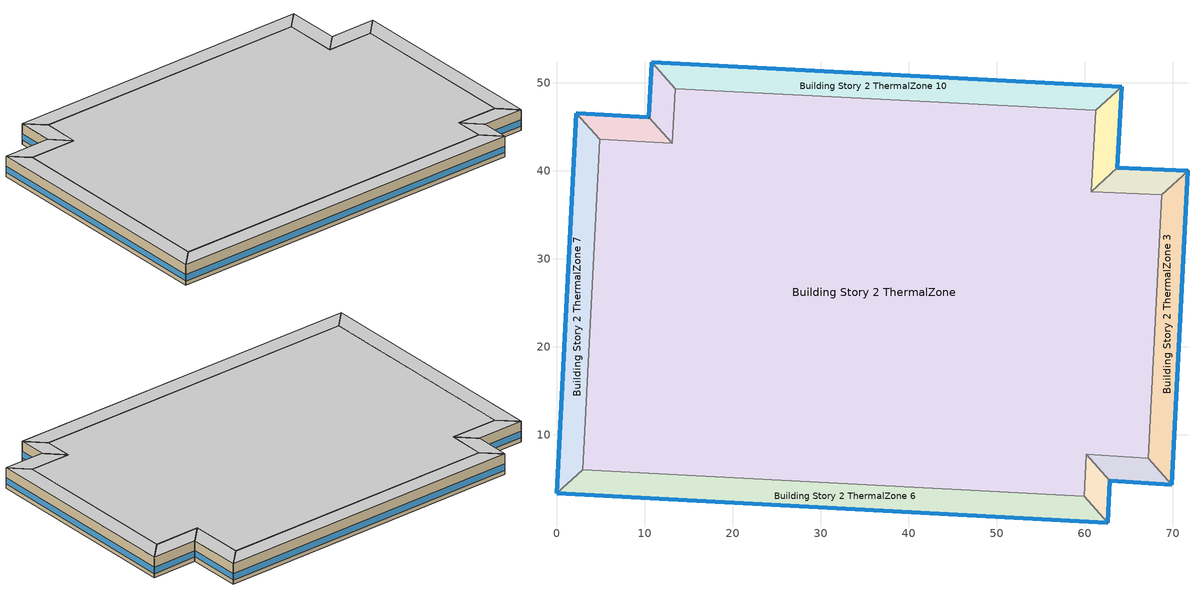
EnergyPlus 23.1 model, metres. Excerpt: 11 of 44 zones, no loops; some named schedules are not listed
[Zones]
Building Story 2 ThermalZone
 floor adiabatic (Typical Interior Ceiling): 61.25,46.86 60.76,37.63 68.8,37.29 67.26,7.32 60.22,7.76 59.96,2.97 2.97,6.01 4.93,43.56 13.14,43.11 13.48,49.34 z3.6
 wall adiabatic (Typical Interior Wall): 60.76,37.63 61.25,46.86 13.48,49.34 13.14,43.11 4.93,43.56 2.97,6.01 59.96,2.97 60.22,7.76 67.26,7.32 68.8,37.29 60.76,37.63 z3.6:7.2
 ceiling adiabatic (Typical Interior Floor): 13.48,49.34 13.14,43.11 4.93,43.56 2.97,6.01 59.96,2.97 60.22,7.76 67.26,7.32 68.8,37.29 60.76,37.63 61.25,46.86 z7.2
Building Story 2 ThermalZone 1
 floor adiabatic (Typical Interior Ceiling): 64.22,49.53 63.72,40.32 60.76,37.63 61.25,46.86 z3.6
 wall outside (Typical Insulated Steel Framed Exterior Wall R-12.99): 63.72,40.32 64.22,49.53 z3.6:7.2
 wall adiabatic (Typical Interior Wall): 64.22,49.53 61.25,46.86 60.76,37.63 63.72,40.32 z3.6:7.2
 window (U 0.55 SHGC 0.25): 63.72,40.34 64.22,49.51 z4.36:5.45
 ceiling adiabatic (Typical Interior Floor): 61.25,46.86 60.76,37.63 63.72,40.32 64.22,49.53 z7.2
Building Story 2 ThermalZone 10
 floor adiabatic (Typical Interior Floor): 10.8,52.31 64.22,49.53 61.25,46.86 13.48,49.34 z3.6
 wall outside (Typical Insulated Steel Framed Exterior Wall R-12.99): 64.22,49.53 10.8,52.31 z3.6:7.2
 wall adiabatic (Typical Interior Wall): 10.8,52.31 13.48,49.34 61.25,46.86 64.22,49.53 z3.6:7.2
 window (U 0.55 SHGC 0.25): 64.2,49.53 10.83,52.31 z4.36:5.44
 ceiling adiabatic (Typical Interior Ceiling): 13.48,49.34 61.25,46.86 64.22,49.53 10.8,52.31 z7.2
Building Story 2 ThermalZone 2
 floor adiabatic (Typical Interior Ceiling): 63.72,40.32 71.76,39.98 68.8,37.29 60.76,37.63 z3.6
 wall outside (Typical Insulated Steel Framed Exterior Wall R-12.99): 71.76,39.98 63.72,40.32 z3.6:7.2
 wall adiabatic (Typical Interior Wall): 63.72,40.32 60.76,37.63 68.8,37.29 71.76,39.98 z3.6:7.2
 window (U 0.55 SHGC 0.25): 71.74,39.98 63.75,40.31 z4.36:5.45
 ceiling adiabatic (Typical Interior Floor): 60.76,37.63 68.8,37.29 71.76,39.98 63.72,40.32 z7.2
Building Story 2 ThermalZone 3
 floor adiabatic (Typical Interior Ceiling): 71.76,39.98 69.92,4.33 67.26,7.32 68.8,37.29 z3.6
 wall outside (Typical Insulated Steel Framed Exterior Wall R-12.99): 69.92,4.33 71.76,39.98 z3.6:7.2
 wall adiabatic (Typical Interior Wall): 71.76,39.98 68.8,37.29 67.26,7.32 69.92,4.33 z3.6:7.2
 window (U 0.55 SHGC 0.25): 69.92,4.36 71.76,39.96 z4.36:5.44
 ceiling adiabatic (Typical Interior Ceiling): 68.8,37.29 67.26,7.32 69.92,4.33 71.76,39.98 z7.2
Building Story 2 ThermalZone 4
 floor adiabatic (Typical Interior Floor): 69.92,4.33 62.89,4.78 60.22,7.76 67.26,7.32 z3.6
 wall outside (Typical Insulated Steel Framed Exterior Wall R-12.99): 62.89,4.78 69.92,4.33 z3.6:7.2
 wall adiabatic (Typical Interior Wall): 69.92,4.33 67.26,7.32 60.22,7.76 62.89,4.78 z3.6:7.2
 window (U 0.55 SHGC 0.25): 62.91,4.77 69.89,4.33 z4.36:5.45
 ceiling adiabatic (Typical Interior Ceiling): 67.26,7.32 60.22,7.76 62.89,4.78 69.92,4.33 z7.2
Building Story 2 ThermalZone 5
 floor adiabatic (Typical Interior Floor): 62.89,4.78 62.63,0 59.96,2.97 60.22,7.76 z3.6
 wall outside (Typical Insulated Steel Framed Exterior Wall R-12.99): 62.63,0 62.89,4.78 z3.6:7.2
 wall adiabatic (Typical Interior Wall): 62.89,4.78 60.22,7.76 59.96,2.97 62.63,0 z3.6:7.2
 window (U 0.55 SHGC 0.25): 62.64,0.03 62.88,4.75 z4.36:5.45
 ceiling adiabatic (Typical Interior Ceiling): 60.22,7.76 59.96,2.97 62.63,0 62.89,4.78 z7.2
Building Story 2 ThermalZone 6
 floor adiabatic (Typical Interior Floor): 62.63,0 0,3.33 2.97,6.01 59.96,2.97 z3.6
 wall outside (Typical Insulated Steel Framed Exterior Wall R-12.99): 0,3.33 62.63,0 z3.6:7.2
 wall adiabatic (Typical Interior Wall): 62.63,0 59.96,2.97 2.97,6.01 0,3.33 z3.6:7.2
 window (U 0.55 SHGC 0.25): 0.03,3.33 62.61,0 z4.36:5.44
 ceiling adiabatic (Typical Interior Ceiling): 59.96,2.97 2.97,6.01 0,3.33 62.63,0 z7.2
Building Story 2 ThermalZone 7
 floor adiabatic (Typical Interior Floor): 0,3.33 2.26,46.53 4.93,43.56 2.97,6.01 z3.6
 wall outside (Typical Insulated Steel Framed Exterior Wall R-12.99): 2.26,46.53 0,3.33 z3.6:7.2
 wall adiabatic (Typical Interior Wall): 0,3.33 2.97,6.01 4.93,43.56 2.26,46.53 z3.6:7.2
 window (U 0.55 SHGC 0.25): 2.26,46.51 0,3.36 z4.36:5.44
 ceiling adiabatic (Typical Interior Ceiling): 2.97,6.01 4.93,43.56 2.26,46.53 0,3.33 z7.2
Building Story 2 ThermalZone 8
 floor adiabatic (Typical Interior Floor): 2.26,46.53 10.47,46.09 13.14,43.11 4.93,43.56 z3.6
 wall outside (Typical Insulated Steel Framed Exterior Wall R-12.99): 10.47,46.09 2.26,46.53 z3.6:7.2
 wall adiabatic (Typical Interior Wall): 2.26,46.53 4.93,43.56 13.14,43.11 10.47,46.09 z3.6:7.2
 window (U 0.55 SHGC 0.25): 10.44,46.09 2.29,46.53 z4.36:5.45
 ceiling adiabatic (Typical Interior Ceiling): 4.93,43.56 13.14,43.11 10.47,46.09 2.26,46.53 z7.2
Building Story 2 ThermalZone 9
 floor adiabatic (Typical Interior Floor): 10.47,46.09 10.8,52.31 13.48,49.34 13.14,43.11 z3.6
 wall outside (Typical Insulated Steel Framed Exterior Wall R-12.99): 10.8,52.31 10.47,46.09 z3.6:7.2
 wall adiabatic (Typical Interior Wall): 10.47,46.09 13.14,43.11 13.48,49.34 10.8,52.31 z3.6:7.2
 window (U 0.55 SHGC 0.25): 10.8,52.28 10.47,46.12 z4.36:5.45
 ceiling adiabatic (Typical Interior Ceiling): 13.14,43.11 13.48,49.34 10.8,52.31 10.47,46.09 z7.2
[Building]
bld_33: Terrain=City
[Site:Location]
Jack Northrop Fld H_CA_USA: Latitude {deg}=41.3134; Longitude {deg}=-105.584; Time Zone {hr}=-8; Elevation {m}=21
[Site:GroundTemperature:FCfactorMethod]
18.8, 14.3, 13.6, 13.2, 13.3, 12.6, 15.3, 15.6, 17.7, 19.4, 19.7, 18.5
[Site:WaterMainsTemperature]
Calculation Method=Correlation; Annual Average Outdoor Air Temperature {C}=8.96667; Maximum Difference In Monthly Average Outdoor Air Temperatures {deltaC}=26.2
[SizingPeriod:DesignDay] Day of Month=21; Dry-Bulb Temperature Range Modifier Type=DefaultMultipliers; Humidity Condition Type=Wetbulb; Barometric Pressure {Pa}=98769; Rain Indicator=No; Snow Indicator=No; Daylight Saving Time Indicator=No; Begin Environment Reset Mode=FullResetAtBeginEnvironment
Name | Month | Day Type | Maximum Dry-Bulb Temperature {C} | Daily Dry-Bulb Temperature Range {deltaC} | Wetbulb or DewPoint at Maximum Dry-Bulb {C} | Wind Speed {m/s} | Wind Direction {deg} | Solar Model Indicator | ASHRAE Clear Sky Optical Depth for Beam Irradiance (taub) | ASHRAE Clear Sky Optical Depth for Diffuse Irradiance (taud) | Sky Clearness
Buffalo Niagara Intl Ap Ann Clg .4% Condns DB=>MWB 1 | 7 | SummerDesignDay | 30.3 | 9.3 | 21.8 | 5.7 | 240 | ASHRAETau | 0.462 | 2.001
Buffalo Niagara Intl Ap Ann Clg .4% Condns WB=>MDB 1 | 7 | SummerDesignDay | 27.8 | 9.3 | 23.8 | 5.7 | 240 | ASHRAETau | 0.462 | 2.001
Buffalo Niagara Intl Ap Ann Htg 99.6% Condns DB 1 | 1 | WinterDesignDay | -16.3 | 0 | -16.3 | 5.1 | 270 | ASHRAEClearSky |  |  | 0
[Material] Thermal Absorptance=0.9; Solar Absorptance=0.7
Name | Roughness | Thickness {m} | Conductivity {W/m-K} | Density {kg/m3} | Specific Heat {J/kg-K} | Visible Absorptance
100mm Normalweight concrete floor | MediumRough | 0.1016 | 2.31045 | 2322 | 832.557 | 0.7
25mm Stucco | Smooth | 0.0254 | 0.72 | 1856 | 840 | 0.7
5/8 in. Gypsum Board | MediumSmooth | 0.0159 | 0.16 | 800 | 1090 | 0.7
G01 13mm gypsum board | Smooth | 0.0127 | 0.160031 | 800.001 | 1090.73 | 0.5
Std Wood 6inch 1; Std Wood 6inch 2 | MediumSmooth | 0.15 | 0.12 | 540 | 1210 | 0.7
[Material:NoMass] Roughness=Smooth; Thermal Absorptance=0.9; Solar Absorptance=0.7
Name | Thermal Resistance {m2-K/W} | Visible Absorptance
CP02 CARPET PAD | 0.21648 | 0.8
Typical Insulation R-10.81 | 1.90342 | 0.7
[WindowMaterial:Gas]
Gap_1_W_0_0032: Gas Type=Air; Thickness {m}=0.0032
[WindowMaterial:Glazing] Optical Data Type=SpectralAverage; Infrared Transmittance at Normal Incidence=0; Back Side Infrared Hemispherical Emissivity=0.84; Conductivity {W/m-K}=1; Dirt Correction Factor for Solar and Visible Transmittance=1; Solar Diffusing=No
Name | Thickness {m} | Solar Transmittance at Normal Incidence | Front Side Solar Reflectance at Normal Incidence | Back Side Solar Reflectance at Normal Incidence | Visible Transmittance at Normal Incidence | Front Side Visible Reflectance at Normal Incidence | Back Side Visible Reflectance at Normal Incidence | Front Side Infrared Hemispherical Emissivity
Glass_2022F_LayerAvg | 0.0039 | 0.355897 | 0.394095 | 0.265645 | 0.677694 | 0.042734 | 0.05547 | 0.046
Glass_2175_LayerAvg | 0.0086 | 0.167758 | 0.217606 | 0.437978 | 0.416044 | 0.078729 | 0.10654 | 0.84
[Construction]
InteriorFurnishings 1: Std Wood 6inch 1
InteriorFurnishings 2: Std Wood 6inch 2
Typical Insulated Steel Framed Exterior Wall R-12.99: 25mm Stucco, 5/8 in. Gypsum Board, Typical Insulation R-10.81, 5/8 in. Gypsum Board
Typical Interior Ceiling: CP02 CARPET PAD, 100mm Normalweight concrete floor
Typical Interior Floor: 100mm Normalweight concrete floor, CP02 CARPET PAD
Typical Interior Wall: G01 13mm gypsum board, G01 13mm gypsum board
U 0.55 SHGC 0.25: Glass_2175_LayerAvg, Gap_1_W_0_0032, Glass_2022F_LayerAvg
[Zone] Multiplier=1; Part of Total Floor Area=Yes
Building Story 2 ThermalZone; Building Story 2 ThermalZone 1; Building Story 2 ThermalZone 10; Building Story 2 ThermalZone 2; Building Story 2 ThermalZone 3; Building Story 2 ThermalZone 4; Building Story 2 ThermalZone 5; Building Story 2 ThermalZone 6; Building Story 2 ThermalZone 7; Building Story 2 ThermalZone 8; Building Story 2 ThermalZone 9
[Space] Space Type=Story Mid Blended Space Type
Name | Zone
Building Story 2 Space | Building Story 2 ThermalZone
Building Story 2 Space 1 | Building Story 2 ThermalZone 1
Building Story 2 Space 10 | Building Story 2 ThermalZone 10
Building Story 2 Space 2 | Building Story 2 ThermalZone 2
Building Story 2 Space 3 | Building Story 2 ThermalZone 3
Building Story 2 Space 4 | Building Story 2 ThermalZone 4
Building Story 2 Space 5 | Building Story 2 ThermalZone 5
Building Story 2 Space 6 | Building Story 2 ThermalZone 6
Building Story 2 Space 7 | Building Story 2 ThermalZone 7
Building Story 2 Space 8 | Building Story 2 ThermalZone 8
Building Story 2 Space 9 | Building Story 2 ThermalZone 9
[SpaceList]
Story Mid Blended Space Type: Building Story 2 Space 9, Building Story 2 Space, Building Story 2 Space 5, Building Story 2 Space 4, Building Story 2 Space 7, Building Story 2 Space 2, Building Story 2 Space 10, Building Story 2 Space 8, Building Story 2 Space 6, Building Story 2 Space 3, Building Story 2 Space 1
[InternalMass]
Name | Construction | Zone or ZoneList | Space or SpaceList | Surface Area {m2}
Building Story 2 Space 9 SecondarySchool Classroom A  - Story Mid Mass; Building Story 2 Space 9 SecondarySchool Classroom C  - Story Mid Mass | InteriorFurnishings 1 | Building Story 2 ThermalZone 9 | Building Story 2 Space 9 | 7.62455
Building Story 2 Space SecondarySchool Classroom A  - Story Mid Mass; Building Story 2 Space SecondarySchool Classroom C  - Story Mid Mass | InteriorFurnishings 1 | Building Story 2 ThermalZone | Building Story 2 Space | 1147.33
Building Story 2 Space 5 SecondarySchool Classroom A  - Story Mid Mass; Building Story 2 Space 5 SecondarySchool Classroom C  - Story Mid Mass | InteriorFurnishings 1 | Building Story 2 ThermalZone 5 | Building Story 2 Space 5 | 5.84984
Building Story 2 Space 4 SecondarySchool Classroom A  - Story Mid Mass; Building Story 2 Space 4 SecondarySchool Classroom C  - Story Mid Mass | InteriorFurnishings 1 | Building Story 2 ThermalZone 4 | Building Story 2 Space 4 | 8.57089
Building Story 2 Space 7 SecondarySchool Classroom A  - Story Mid Mass; Building Story 2 Space 7 SecondarySchool Classroom C  - Story Mid Mass | InteriorFurnishings 1 | Building Story 2 ThermalZone 7 | Building Story 2 Space 7 | 49.4401
Building Story 2 Space 2 SecondarySchool Classroom A  - Story Mid Mass; Building Story 2 Space 2 SecondarySchool Classroom C  - Story Mid Mass | InteriorFurnishings 1 | Building Story 2 ThermalZone 2 | Building Story 2 Space 2 | 9.78777
Building Story 2 Space 10 SecondarySchool Classroom A  - Story Mid Mass; Building Story 2 Space 10 SecondarySchool Classroom C  - Story Mid Mass | InteriorFurnishings 1 | Building Story 2 ThermalZone 10 | Building Story 2 Space 10 | 61.9584
Building Story 2 Space 8 SecondarySchool Classroom A  - Story Mid Mass; Building Story 2 Space 8 SecondarySchool Classroom C  - Story Mid Mass | InteriorFurnishings 1 | Building Story 2 ThermalZone 8 | Building Story 2 Space 8 | 10.0434
Building Story 2 Space 6 SecondarySchool Classroom A  - Story Mid Mass; Building Story 2 Space 6 SecondarySchool Classroom C  - Story Mid Mass | InteriorFurnishings 1 | Building Story 2 ThermalZone 6 | Building Story 2 Space 6 | 73.2601
Building Story 2 Space 3 SecondarySchool Classroom A  - Story Mid Mass; Building Story 2 Space 3 SecondarySchool Classroom C  - Story Mid Mass | InteriorFurnishings 1 | Building Story 2 ThermalZone 3 | Building Story 2 Space 3 | 39.9649
Building Story 2 Space 1 SecondarySchool Classroom A  - Story Mid Mass; Building Story 2 Space 1 SecondarySchool Classroom C  - Story Mid Mass | InteriorFurnishings 1 | Building Story 2 ThermalZone 1 | Building Story 2 Space 1 | 11.2652
Building Story 2 Space 9 SecondarySchool Classroom A end_a - Story Mid Mass; Building Story 2 Space 9 SecondarySchool Classroom C end_a - Story Mid Mass | InteriorFurnishings 1 | Building Story 2 ThermalZone 9 | Building Story 2 Space 9 | 0.672459
Building Story 2 Space SecondarySchool Classroom A end_a - Story Mid Mass; Building Story 2 Space SecondarySchool Classroom C end_a - Story Mid Mass | InteriorFurnishings 1 | Building Story 2 ThermalZone | Building Story 2 Space | 101.191
Building Story 2 Space 5 SecondarySchool Classroom A end_a - Story Mid Mass; Building Story 2 Space 5 SecondarySchool Classroom C end_a - Story Mid Mass | InteriorFurnishings 1 | Building Story 2 ThermalZone 5 | Building Story 2 Space 5 | 0.515936
Building Story 2 Space 4 SecondarySchool Classroom A end_a - Story Mid Mass; Building Story 2 Space 4 SecondarySchool Classroom C end_a - Story Mid Mass | InteriorFurnishings 1 | Building Story 2 ThermalZone 4 | Building Story 2 Space 4 | 0.755924
Building Story 2 Space 7 SecondarySchool Classroom A end_a - Story Mid Mass; Building Story 2 Space 7 SecondarySchool Classroom C end_a - Story Mid Mass | InteriorFurnishings 1 | Building Story 2 ThermalZone 7 | Building Story 2 Space 7 | 4.36045
Building Story 2 Space 2 SecondarySchool Classroom A end_a - Story Mid Mass; Building Story 2 Space 2 SecondarySchool Classroom C end_a - Story Mid Mass | InteriorFurnishings 1 | Building Story 2 ThermalZone 2 | Building Story 2 Space 2 | 0.863248
Building Story 2 Space 10 SecondarySchool Classroom A end_a - Story Mid Mass; Building Story 2 Space 10 SecondarySchool Classroom C end_a - Story Mid Mass | InteriorFurnishings 1 | Building Story 2 ThermalZone 10 | Building Story 2 Space 10 | 5.46452
Building Story 2 Space 8 SecondarySchool Classroom A end_a - Story Mid Mass; Building Story 2 Space 8 SecondarySchool Classroom C end_a - Story Mid Mass | InteriorFurnishings 1 | Building Story 2 ThermalZone 8 | Building Story 2 Space 8 | 0.885796
Building Story 2 Space 6 SecondarySchool Classroom A end_a - Story Mid Mass; Building Story 2 Space 6 SecondarySchool Classroom C end_a - Story Mid Mass | InteriorFurnishings 1 | Building Story 2 ThermalZone 6 | Building Story 2 Space 6 | 6.4613
Building Story 2 Space 3 SecondarySchool Classroom A end_a - Story Mid Mass; Building Story 2 Space 3 SecondarySchool Classroom C end_a - Story Mid Mass | InteriorFurnishings 1 | Building Story 2 ThermalZone 3 | Building Story 2 Space 3 | 3.52478
Building Story 2 Space 1 SecondarySchool Classroom A end_a - Story Mid Mass; Building Story 2 Space 1 SecondarySchool Classroom C end_a - Story Mid Mass | InteriorFurnishings 1 | Building Story 2 ThermalZone 1 | Building Story 2 Space 1 | 0.993551
Building Story 2 Space 9 SecondarySchool Corridor B  - Story Mid Mass | InteriorFurnishings 1 | Building Story 2 ThermalZone 9 | Building Story 2 Space 9 | 10.7511
Building Story 2 Space SecondarySchool Corridor B  - Story Mid Mass | InteriorFurnishings 1 | Building Story 2 ThermalZone | Building Story 2 Space | 1617.81
Building Story 2 Space 5 SecondarySchool Corridor B  - Story Mid Mass | InteriorFurnishings 1 | Building Story 2 ThermalZone 5 | Building Story 2 Space 5 | 8.24864
Building Story 2 Space 4 SecondarySchool Corridor B  - Story Mid Mass | InteriorFurnishings 1 | Building Story 2 ThermalZone 4 | Building Story 2 Space 4 | 12.0855
Building Story 2 Space 7 SecondarySchool Corridor B  - Story Mid Mass | InteriorFurnishings 1 | Building Story 2 ThermalZone 7 | Building Story 2 Space 7 | 69.7137
Building Story 2 Space 2 SecondarySchool Corridor B  - Story Mid Mass | InteriorFurnishings 1 | Building Story 2 ThermalZone 2 | Building Story 2 Space 2 | 13.8014
Building Story 2 Space 10 SecondarySchool Corridor B  - Story Mid Mass | InteriorFurnishings 1 | Building Story 2 ThermalZone 10 | Building Story 2 Space 10 | 87.3652
Building Story 2 Space 8 SecondarySchool Corridor B  - Story Mid Mass | InteriorFurnishings 1 | Building Story 2 ThermalZone 8 | Building Story 2 Space 8 | 14.1618
Building Story 2 Space 6 SecondarySchool Corridor B  - Story Mid Mass | InteriorFurnishings 1 | Building Story 2 ThermalZone 6 | Building Story 2 Space 6 | 103.301
Building Story 2 Space 3 SecondarySchool Corridor B  - Story Mid Mass | InteriorFurnishings 1 | Building Story 2 ThermalZone 3 | Building Story 2 Space 3 | 56.3531
Building Story 2 Space 1 SecondarySchool Corridor B  - Story Mid Mass | InteriorFurnishings 1 | Building Story 2 ThermalZone 1 | Building Story 2 Space 1 | 15.8846
Building Story 2 Space 9 SecondarySchool Corridor B end_a - Story Mid Mass | InteriorFurnishings 1 | Building Story 2 ThermalZone 9 | Building Story 2 Space 9 | 0.94821
Building Story 2 Space SecondarySchool Corridor B end_a - Story Mid Mass | InteriorFurnishings 1 | Building Story 2 ThermalZone | Building Story 2 Space | 142.686
Building Story 2 Space 5 SecondarySchool Corridor B end_a - Story Mid Mass | InteriorFurnishings 1 | Building Story 2 ThermalZone 5 | Building Story 2 Space 5 | 0.727502
Building Story 2 Space 4 SecondarySchool Corridor B end_a - Story Mid Mass | InteriorFurnishings 1 | Building Story 2 ThermalZone 4 | Building Story 2 Space 4 | 1.0659
Building Story 2 Space 7 SecondarySchool Corridor B end_a - Story Mid Mass | InteriorFurnishings 1 | Building Story 2 ThermalZone 7 | Building Story 2 Space 7 | 6.14851
Building Story 2 Space 2 SecondarySchool Corridor B end_a - Story Mid Mass | InteriorFurnishings 1 | Building Story 2 ThermalZone 2 | Building Story 2 Space 2 | 1.21723
Building Story 2 Space 10 SecondarySchool Corridor B end_a - Story Mid Mass | InteriorFurnishings 1 | Building Story 2 ThermalZone 10 | Building Story 2 Space 10 | 7.70532
Building Story 2 Space 8 SecondarySchool Corridor B end_a - Story Mid Mass | InteriorFurnishings 1 | Building Story 2 ThermalZone 8 | Building Story 2 Space 8 | 1.24903
Building Story 2 Space 6 SecondarySchool Corridor B end_a - Story Mid Mass | InteriorFurnishings 1 | Building Story 2 ThermalZone 6 | Building Story 2 Space 6 | 9.11083
Building Story 2 Space 3 SecondarySchool Corridor B end_a - Story Mid Mass | InteriorFurnishings 1 | Building Story 2 ThermalZone 3 | Building Story 2 Space 3 | 4.97015
Building Story 2 Space 1 SecondarySchool Corridor B end_a - Story Mid Mass | InteriorFurnishings 1 | Building Story 2 ThermalZone 1 | Building Story 2 Space 1 | 1.40097
Building Story 2 Space 9 SecondarySchool Gym A  - Story Mid Mass; Building Story 2 Space 9 SecondarySchool Gym C  - Story Mid Mass | InteriorFurnishings 1 | Building Story 2 ThermalZone 9 | Building Story 2 Space 9 | 0.456286
Building Story 2 Space SecondarySchool Gym A  - Story Mid Mass; Building Story 2 Space SecondarySchool Gym C  - Story Mid Mass | InteriorFurnishings 1 | Building Story 2 ThermalZone | Building Story 2 Space | 68.6614
Building Story 2 Space 5 SecondarySchool Gym A  - Story Mid Mass; Building Story 2 Space 5 SecondarySchool Gym C  - Story Mid Mass | InteriorFurnishings 1 | Building Story 2 ThermalZone 5 | Building Story 2 Space 5 | 0.35008
Building Story 2 Space 4 SecondarySchool Gym A  - Story Mid Mass; Building Story 2 Space 4 SecondarySchool Gym C  - Story Mid Mass | InteriorFurnishings 1 | Building Story 2 ThermalZone 4 | Building Story 2 Space 4 | 0.51292
Building Story 2 Space 7 SecondarySchool Gym A  - Story Mid Mass; Building Story 2 Space 7 SecondarySchool Gym C  - Story Mid Mass | InteriorFurnishings 1 | Building Story 2 ThermalZone 7 | Building Story 2 Space 7 | 2.95871
Building Story 2 Space 2 SecondarySchool Gym A  - Story Mid Mass; Building Story 2 Space 2 SecondarySchool Gym C  - Story Mid Mass | InteriorFurnishings 1 | Building Story 2 ThermalZone 2 | Building Story 2 Space 2 | 0.585743
Building Story 2 Space 10 SecondarySchool Gym A  - Story Mid Mass; Building Story 2 Space 10 SecondarySchool Gym C  - Story Mid Mass | InteriorFurnishings 1 | Building Story 2 ThermalZone 10 | Building Story 2 Space 10 | 3.70786
Building Story 2 Space 8 SecondarySchool Gym A  - Story Mid Mass; Building Story 2 Space 8 SecondarySchool Gym C  - Story Mid Mass | InteriorFurnishings 1 | Building Story 2 ThermalZone 8 | Building Story 2 Space 8 | 0.601042
Building Story 2 Space 6 SecondarySchool Gym A  - Story Mid Mass; Building Story 2 Space 6 SecondarySchool Gym C  - Story Mid Mass | InteriorFurnishings 1 | Building Story 2 ThermalZone 6 | Building Story 2 Space 6 | 4.38421
Building Story 2 Space 3 SecondarySchool Gym A  - Story Mid Mass; Building Story 2 Space 3 SecondarySchool Gym C  - Story Mid Mass | InteriorFurnishings 1 | Building Story 2 ThermalZone 3 | Building Story 2 Space 3 | 2.39168
Building Story 2 Space 1 SecondarySchool Gym A  - Story Mid Mass; Building Story 2 Space 1 SecondarySchool Gym C  - Story Mid Mass | InteriorFurnishings 1 | Building Story 2 ThermalZone 1 | Building Story 2 Space 1 | 0.674157
Building Story 2 Space 9 SecondarySchool Gym A end_b - Story Mid Mass; Building Story 2 Space 9 SecondarySchool Gym C end_b - Story Mid Mass | InteriorFurnishings 1 | Building Story 2 ThermalZone 9 | Building Story 2 Space 9 | 0.223672
Building Story 2 Space SecondarySchool Gym A end_b - Story Mid Mass; Building Story 2 Space SecondarySchool Gym C end_b - Story Mid Mass | InteriorFurnishings 1 | Building Story 2 ThermalZone | Building Story 2 Space | 33.6579
Building Story 2 Space 5 SecondarySchool Gym A end_b - Story Mid Mass; Building Story 2 Space 5 SecondarySchool Gym C end_b - Story Mid Mass | InteriorFurnishings 1 | Building Story 2 ThermalZone 5 | Building Story 2 Space 5 | 0.17161
Building Story 2 Space 4 SecondarySchool Gym A end_b - Story Mid Mass; Building Story 2 Space 4 SecondarySchool Gym C end_b - Story Mid Mass | InteriorFurnishings 1 | Building Story 2 ThermalZone 4 | Building Story 2 Space 4 | 0.251434
Building Story 2 Space 7 SecondarySchool Gym A end_b - Story Mid Mass; Building Story 2 Space 7 SecondarySchool Gym C end_b - Story Mid Mass | InteriorFurnishings 1 | Building Story 2 ThermalZone 7 | Building Story 2 Space 7 | 1.45037
Building Story 2 Space 2 SecondarySchool Gym A end_b - Story Mid Mass; Building Story 2 Space 2 SecondarySchool Gym C end_b - Story Mid Mass | InteriorFurnishings 1 | Building Story 2 ThermalZone 2 | Building Story 2 Space 2 | 0.287132
Building Story 2 Space 10 SecondarySchool Gym A end_b - Story Mid Mass; Building Story 2 Space 10 SecondarySchool Gym C end_b - Story Mid Mass | InteriorFurnishings 1 | Building Story 2 ThermalZone 10 | Building Story 2 Space 10 | 1.8176
Building Story 2 Space 8 SecondarySchool Gym A end_b - Story Mid Mass; Building Story 2 Space 8 SecondarySchool Gym C end_b - Story Mid Mass | InteriorFurnishings 1 | Building Story 2 ThermalZone 8 | Building Story 2 Space 8 | 0.294632
Building Story 2 Space 6 SecondarySchool Gym A end_b - Story Mid Mass; Building Story 2 Space 6 SecondarySchool Gym C end_b - Story Mid Mass | InteriorFurnishings 1 | Building Story 2 ThermalZone 6 | Building Story 2 Space 6 | 2.14914
Building Story 2 Space 3 SecondarySchool Gym A end_b - Story Mid Mass; Building Story 2 Space 3 SecondarySchool Gym C end_b - Story Mid Mass | InteriorFurnishings 1 | Building Story 2 ThermalZone 3 | Building Story 2 Space 3 | 1.1724
Building Story 2 Space 1 SecondarySchool Gym A end_b - Story Mid Mass; Building Story 2 Space 1 SecondarySchool Gym C end_b - Story Mid Mass | InteriorFurnishings 1 | Building Story 2 ThermalZone 1 | Building Story 2 Space 1 | 0.330473
Building Story 2 Space 9 SecondarySchool Gym B  - Story Mid Mass | InteriorFurnishings 1 | Building Story 2 ThermalZone 9 | Building Story 2 Space 9 | 3.76536
Building Story 2 Space SecondarySchool Gym B  - Story Mid Mass | InteriorFurnishings 1 | Building Story 2 ThermalZone | Building Story 2 Space | 566.607
Building Story 2 Space 5 SecondarySchool Gym B  - Story Mid Mass | InteriorFurnishings 1 | Building Story 2 ThermalZone 5 | Building Story 2 Space 5 | 2.88892
Building Story 2 Space 4 SecondarySchool Gym B  - Story Mid Mass | InteriorFurnishings 1 | Building Story 2 ThermalZone 4 | Building Story 2 Space 4 | 4.23271
Building Story 2 Space 7 SecondarySchool Gym B  - Story Mid Mass | InteriorFurnishings 1 | Building Story 2 ThermalZone 7 | Building Story 2 Space 7 | 24.4158
Building Story 2 Space 2 SecondarySchool Gym B  - Story Mid Mass | InteriorFurnishings 1 | Building Story 2 ThermalZone 2 | Building Story 2 Space 2 | 4.83366
Building Story 2 Space 10 SecondarySchool Gym B  - Story Mid Mass | InteriorFurnishings 1 | Building Story 2 ThermalZone 10 | Building Story 2 Space 10 | 30.598
Building Story 2 Space 8 SecondarySchool Gym B  - Story Mid Mass | InteriorFurnishings 1 | Building Story 2 ThermalZone 8 | Building Story 2 Space 8 | 4.95991
Building Story 2 Space 6 SecondarySchool Gym B  - Story Mid Mass | InteriorFurnishings 1 | Building Story 2 ThermalZone 6 | Building Story 2 Space 6 | 36.1793
Building Story 2 Space 3 SecondarySchool Gym B  - Story Mid Mass | InteriorFurnishings 1 | Building Story 2 ThermalZone 3 | Building Story 2 Space 3 | 19.7366
Building Story 2 Space 1 SecondarySchool Gym B  - Story Mid Mass | InteriorFurnishings 1 | Building Story 2 ThermalZone 1 | Building Story 2 Space 1 | 5.56327
Building Story 2 Space 9 SecondarySchool Gym B end_b - Story Mid Mass | InteriorFurnishings 1 | Building Story 2 ThermalZone 9 | Building Story 2 Space 9 | 1.84578
Building Story 2 Space SecondarySchool Gym B end_b - Story Mid Mass | InteriorFurnishings 1 | Building Story 2 ThermalZone | Building Story 2 Space | 277.751
Building Story 2 Space 5 SecondarySchool Gym B end_b - Story Mid Mass | InteriorFurnishings 1 | Building Story 2 ThermalZone 5 | Building Story 2 Space 5 | 1.41615
Building Story 2 Space 4 SecondarySchool Gym B end_b - Story Mid Mass | InteriorFurnishings 1 | Building Story 2 ThermalZone 4 | Building Story 2 Space 4 | 2.07488
Building Story 2 Space 7 SecondarySchool Gym B end_b - Story Mid Mass | InteriorFurnishings 1 | Building Story 2 ThermalZone 7 | Building Story 2 Space 7 | 11.9687
Building Story 2 Space 2 SecondarySchool Gym B end_b - Story Mid Mass | InteriorFurnishings 1 | Building Story 2 ThermalZone 2 | Building Story 2 Space 2 | 2.36947
Building Story 2 Space 10 SecondarySchool Gym B end_b - Story Mid Mass | InteriorFurnishings 1 | Building Story 2 ThermalZone 10 | Building Story 2 Space 10 | 14.9992
Building Story 2 Space 8 SecondarySchool Gym B end_b - Story Mid Mass | InteriorFurnishings 1 | Building Story 2 ThermalZone 8 | Building Story 2 Space 8 | 2.43136
Building Story 2 Space 6 SecondarySchool Gym B end_b - Story Mid Mass | InteriorFurnishings 1 | Building Story 2 ThermalZone 6 | Building Story 2 Space 6 | 17.7351
Building Story 2 Space 3 SecondarySchool Gym B end_b - Story Mid Mass | InteriorFurnishings 1 | Building Story 2 ThermalZone 3 | Building Story 2 Space 3 | 9.67489
Building Story 2 Space 1 SecondarySchool Gym B end_b - Story Mid Mass | InteriorFurnishings 1 | Building Story 2 ThermalZone 1 | Building Story 2 Space 1 | 2.72712
Building Story 2 Space Mass | InteriorFurnishings 2 | Building Story 2 ThermalZone | Building Story 2 Space | 5306.54
Building Story 2 Space 1 Mass | InteriorFurnishings 2 | Building Story 2 ThermalZone 1 | Building Story 2 Space 1 | 52.1027
Building Story 2 Space 10 Mass | InteriorFurnishings 2 | Building Story 2 ThermalZone 10 | Building Story 2 Space 10 | 286.564
Building Story 2 Space 2 Mass | InteriorFurnishings 2 | Building Story 2 ThermalZone 2 | Building Story 2 Space 2 | 45.2695
Building Story 2 Space 3 Mass | InteriorFurnishings 2 | Building Story 2 ThermalZone 3 | Building Story 2 Space 3 | 184.842
Building Story 2 Space 4 Mass | InteriorFurnishings 2 | Building Story 2 ThermalZone 4 | Building Story 2 Space 4 | 39.6413
Building Story 2 Space 5 Mass | InteriorFurnishings 2 | Building Story 2 ThermalZone 5 | Building Story 2 Space 5 | 27.0561
Building Story 2 Space 6 Mass | InteriorFurnishings 2 | Building Story 2 ThermalZone 6 | Building Story 2 Space 6 | 338.836
Building Story 2 Space 7 Mass | InteriorFurnishings 2 | Building Story 2 ThermalZone 7 | Building Story 2 Space 7 | 228.666
Building Story 2 Space 8 Mass | InteriorFurnishings 2 | Building Story 2 ThermalZone 8 | Building Story 2 Space 8 | 46.4519
Building Story 2 Space 9 Mass | InteriorFurnishings 2 | Building Story 2 ThermalZone 9 | Building Story 2 Space 9 | 35.2644
[Lights] Zone or ZoneList or Space or SpaceList=Story Mid Blended Space Type; Design Level Calculation Method=Watts/Area; Return Air Fraction=0; Fraction Radiant=0.37; Fraction Visible=0.2; Fraction Replaceable=1
Name | Schedule | Watts per Zone Floor Area {W/m2}
SecondarySchool Classroom Lights 1 | SchoolSecondary BLDG_LIGHT_CLASSROOM_SCH_2013 | 6.28069
SecondarySchool Corridor Lights 1 | SchoolSecondary BLDG_LIGHT_CORRIDOR_SCH_2013 | 2.35688
SecondarySchool Gym Lights 2 | SchoolSecondary BLDG_LIGHT_GYM_SCH_2013 | 1.53202
[People] Zone or ZoneList or Space or SpaceList=Story Mid Blended Space Type; Number of People Calculation Method=People/Area; Fraction Radiant=0.3; Activity Level Schedule=SchoolSecondary ACTIVITY_SCH; Enable ASHRAE 55 Comfort Warnings=Yes; Mean Radiant Temperature Calculation Type=ZoneAveraged; Work Efficiency Schedule=Work Efficiency Schedule; Clothing Insulation Schedule=Clothing Schedule; Air Velocity Schedule=Air Velocity Schedule; Thermal Comfort Model 1 Type=Fanger
Name | Number of People Schedule | People per Floor Area {person/m2}
SecondarySchool Classroom People 1 | SchoolSecondary BLDG_OCC_SCH | 0.177277
SecondarySchool Gym People 2 | SchoolSecondary BLDG_OCC_SCH_Gym | 0.0638343
[ElectricEquipment] Zone or ZoneList or Space or SpaceList=Story Mid Blended Space Type; Schedule=SchoolSecondary BLDG_EQUIP_SCH_2013; Design Level Calculation Method=Watts/Area; Fraction Latent=0; Fraction Radiant=0.5; Fraction Lost=0
Name | Watts per Zone Floor Area {W/m2}
SecondarySchool Classroom Elec Equip 1 | 4.70545
SecondarySchool Corridor Elec Equip 1 | 1.32128
SecondarySchool Gym Elec Equip 2 | 0.978793
[ZoneInfiltration:DesignFlowRate] Zone or ZoneList or Space or SpaceList=Story Mid Blended Space Type; Schedule=Always On Discrete; Design Flow Rate Calculation Method=Flow/ExteriorArea; Constant Term Coefficient=0; Temperature Term Coefficient=0; Velocity Term Coefficient=0.224; Velocity Squared Term Coefficient=0
Name | Flow Rate per Exterior Surface Area {m3/s-m2}
SecondarySchool Classroom A  - Story Mid Infiltration; SecondarySchool Classroom C  - Story Mid Infiltration | 0.000125983
SecondarySchool Classroom A end_a - Story Mid Infiltration; SecondarySchool Classroom C end_a - Story Mid Infiltration | 4.45167e-05
SecondarySchool Corridor B end_a - Story Mid Infiltration | 4.71038e-05
SecondarySchool Gym A  - Story Mid Infiltration; SecondarySchool Gym C  - Story Mid Infiltration | 2.26667e-05
SecondarySchool Gym A end_b - Story Mid Infiltration; SecondarySchool Gym C end_b - Story Mid Infiltration | 2.22225e-05
SecondarySchool Gym B end_b - Story Mid Infiltration | 9.16922e-05
[Daylighting:Controls] Lighting Control Type=Stepped; Minimum Input Power Fraction for Continuous or ContinuousOff Dimming Control=0.3; Minimum Light Output Fraction for Continuous or ContinuousOff Dimming Control=0.2; Number of Stepped Control Steps=3; Probability Lighting will be Reset When Needed in Manual Stepped Control=1; Glare Calculation Azimuth Angle of View Direction Clockwise from Zone y-Axis {deg}=-0; Maximum Allowable Discomfort Glare Index=22; Illuminance Setpoint at Reference Point 1 {lux}=215
Name | Zone or Space | Glare Calculation Daylighting Reference Point | Daylighting Reference Point 1 | Fraction of Lights Controlled by Reference Point 1 | Daylighting Reference Point 2 | Fraction of Lights Controlled by Reference Point 2 | Illuminance Setpoint at Reference Point 2 {lux}
Building Story 2 ThermalZone 1 DaylightingControls | Building Story 2 ThermalZone 1 | Building Story 2 Space 1 Daylt Sensor 1 | Building Story 2 Space 1 Daylt Sensor 1 | 0.638
Building Story 2 ThermalZone 10 DaylightingControls | Building Story 2 ThermalZone 10 | Building Story 2 Space 10 Daylt Sensor 1 | Building Story 2 Space 10 Daylt Sensor 1 | 0.664 | Building Story 2 Space 10 Daylt Sensor 2 | 0.335 | 215
Building Story 2 ThermalZone 3 DaylightingControls | Building Story 2 ThermalZone 3 | Building Story 2 Space 3 Daylt Sensor 1 | Building Story 2 Space 3 Daylt Sensor 1 | 0.675 | Building Story 2 Space 3 Daylt Sensor 2 | 0.324 | 215
Building Story 2 ThermalZone 6 DaylightingControls | Building Story 2 ThermalZone 6 | Building Story 2 Space 6 Daylt Sensor 1 | Building Story 2 Space 6 Daylt Sensor 1 | 0.662 | Building Story 2 Space 6 Daylt Sensor 2 | 0.337 | 215
Building Story 2 ThermalZone 7 DaylightingControls | Building Story 2 ThermalZone 7 | Building Story 2 Space 7 Daylt Sensor 1 | Building Story 2 Space 7 Daylt Sensor 1 | 0.668 | Building Story 2 Space 7 Daylt Sensor 2 | 0.331 | 215
[Exterior:Lights] Control Option=AstronomicalClock
Name | Schedule | Design Level {W}
Building Facades | Schedule Ruleset 1 | 1153.37
Main Entries | Schedule Ruleset 2 | 340.548
Other Doors | Schedule Ruleset 2 | 757.718
Parking Areas and Drives | Schedule Ruleset 2 | 13552.8
[Schedule:Week:Daily]
SchoolSecondary BLDG_LIGHT_CLASSROOM_SCH_2013 Week Rule - Jan1-Jan3: SchoolSecondary BLDG_LIGHT_CLASSROOM_SCH_2013 Wkdy Day, SchoolSecondary BLDG_LIGHT_CLASSROOM_SCH_2013 Wkdy Day, SchoolSecondary BLDG_LIGHT_CLASSROOM_SCH_2013 Wkdy Day, SchoolSecondary BLDG_LIGHT_CLASSROOM_SCH_2013 Wkdy Day, SchoolSecondary BLDG_LIGHT_CLASSROOM_SCH_2013 Wkdy Day, SchoolSecondary BLDG_LIGHT_CLASSROOM_SCH_2013 Wkdy Day, SchoolSecondary BLDG_LIGHT_CLASSROOM_SCH_2013 Wknd Day, SchoolSecondary BLDG_LIGHT_CLASSROOM_SCH_2013 Default, SchoolSecondary BLDG_LIGHT_CLASSROOM_SCH_2013 Summer Design Day, SchoolSecondary BLDG_LIGHT_CLASSROOM_SCH_2013 Winter Design Day, SchoolSecondary BLDG_LIGHT_CLASSROOM_SCH_2013 Default, SchoolSecondary BLDG_LIGHT_CLASSROOM_SCH_2013 Default
SchoolSecondary BLDG_LIGHT_CLASSROOM_SCH_2013 Week Rule - Jan4-Jun27: SchoolSecondary BLDG_LIGHT_CLASSROOM_SCH_2013 Wknd Day, SchoolSecondary BLDG_LIGHT_CLASSROOM_SCH_2013 Wkdy Day, SchoolSecondary BLDG_LIGHT_CLASSROOM_SCH_2013 Wkdy Day, SchoolSecondary BLDG_LIGHT_CLASSROOM_SCH_2013 Wkdy Day, SchoolSecondary BLDG_LIGHT_CLASSROOM_SCH_2013 Wkdy Day, SchoolSecondary BLDG_LIGHT_CLASSROOM_SCH_2013 Wkdy Day, SchoolSecondary BLDG_LIGHT_CLASSROOM_SCH_2013 Wknd Day, SchoolSecondary BLDG_LIGHT_CLASSROOM_SCH_2013 Default, SchoolSecondary BLDG_LIGHT_CLASSROOM_SCH_2013 Summer Design Day, SchoolSecondary BLDG_LIGHT_CLASSROOM_SCH_2013 Winter Design Day, SchoolSecondary BLDG_LIGHT_CLASSROOM_SCH_2013 Default, SchoolSecondary BLDG_LIGHT_CLASSROOM_SCH_2013 Default
SchoolSecondary BLDG_LIGHT_CLASSROOM_SCH_2013 Week Rule - Jun28-Jul4: SchoolSecondary BLDG_LIGHT_CLASSROOM_SCH_2013 Wknd Day, SchoolSecondary BLDG_LIGHT_CLASSROOM_SCH_2013 Wkdy Day, SchoolSecondary BLDG_LIGHT_CLASSROOM_SCH_2013 Wkdy Day, SchoolSecondary BLDG_LIGHT_CLASSROOM_SCH_2013 Wkdy Day 1, SchoolSecondary BLDG_LIGHT_CLASSROOM_SCH_2013 Wkdy Day 1, SchoolSecondary BLDG_LIGHT_CLASSROOM_SCH_2013 Wkdy Day 1, SchoolSecondary BLDG_LIGHT_CLASSROOM_SCH_2013 Wknd Day 1, SchoolSecondary BLDG_LIGHT_CLASSROOM_SCH_2013 Default, SchoolSecondary BLDG_LIGHT_CLASSROOM_SCH_2013 Summer Design Day, SchoolSecondary BLDG_LIGHT_CLASSROOM_SCH_2013 Winter Design Day, SchoolSecondary BLDG_LIGHT_CLASSROOM_SCH_2013 Default, SchoolSecondary BLDG_LIGHT_CLASSROOM_SCH_2013 Default
SchoolSecondary BLDG_LIGHT_CLASSROOM_SCH_2013 Week Rule - Jul5-Aug29: SchoolSecondary BLDG_LIGHT_CLASSROOM_SCH_2013 Wknd Day 1, SchoolSecondary BLDG_LIGHT_CLASSROOM_SCH_2013 Wkdy Day 1, SchoolSecondary BLDG_LIGHT_CLASSROOM_SCH_2013 Wkdy Day 1, SchoolSecondary BLDG_LIGHT_CLASSROOM_SCH_2013 Wkdy Day 1, SchoolSecondary BLDG_LIGHT_CLASSROOM_SCH_2013 Wkdy Day 1, SchoolSecondary BLDG_LIGHT_CLASSROOM_SCH_2013 Wkdy Day 1, SchoolSecondary BLDG_LIGHT_CLASSROOM_SCH_2013 Wknd Day 1, SchoolSecondary BLDG_LIGHT_CLASSROOM_SCH_2013 Default, SchoolSecondary BLDG_LIGHT_CLASSROOM_SCH_2013 Summer Design Day, SchoolSecondary BLDG_LIGHT_CLASSROOM_SCH_2013 Winter Design Day, SchoolSecondary BLDG_LIGHT_CLASSROOM_SCH_2013 Default, SchoolSecondary BLDG_LIGHT_CLASSROOM_SCH_2013 Default
SchoolSecondary BLDG_LIGHT_CLASSROOM_SCH_2013 Week Rule - Aug30-Sep5: SchoolSecondary BLDG_LIGHT_CLASSROOM_SCH_2013 Wknd Day 1, SchoolSecondary BLDG_LIGHT_CLASSROOM_SCH_2013 Wkdy Day 1, SchoolSecondary BLDG_LIGHT_CLASSROOM_SCH_2013 Wkdy Day 2, SchoolSecondary BLDG_LIGHT_CLASSROOM_SCH_2013 Wkdy Day 2, SchoolSecondary BLDG_LIGHT_CLASSROOM_SCH_2013 Wkdy Day 2, SchoolSecondary BLDG_LIGHT_CLASSROOM_SCH_2013 Wkdy Day 2, SchoolSecondary BLDG_LIGHT_CLASSROOM_SCH_2013 Default, SchoolSecondary BLDG_LIGHT_CLASSROOM_SCH_2013 Default, SchoolSecondary BLDG_LIGHT_CLASSROOM_SCH_2013 Summer Design Day, SchoolSecondary BLDG_LIGHT_CLASSROOM_SCH_2013 Winter Design Day, SchoolSecondary BLDG_LIGHT_CLASSROOM_SCH_2013 Default, SchoolSecondary BLDG_LIGHT_CLASSROOM_SCH_2013 Default
SchoolSecondary BLDG_LIGHT_CLASSROOM_SCH_2013 Week Rule - Sep6-Dec31: SchoolSecondary BLDG_LIGHT_CLASSROOM_SCH_2013 Default, SchoolSecondary BLDG_LIGHT_CLASSROOM_SCH_2013 Wkdy Day 2, SchoolSecondary BLDG_LIGHT_CLASSROOM_SCH_2013 Wkdy Day 2, SchoolSecondary BLDG_LIGHT_CLASSROOM_SCH_2013 Wkdy Day 2, SchoolSecondary BLDG_LIGHT_CLASSROOM_SCH_2013 Wkdy Day 2, SchoolSecondary BLDG_LIGHT_CLASSROOM_SCH_2013 Wkdy Day 2, SchoolSecondary BLDG_LIGHT_CLASSROOM_SCH_2013 Default, SchoolSecondary BLDG_LIGHT_CLASSROOM_SCH_2013 Default, SchoolSecondary BLDG_LIGHT_CLASSROOM_SCH_2013 Summer Design Day, SchoolSecondary BLDG_LIGHT_CLASSROOM_SCH_2013 Winter Design Day, SchoolSecondary BLDG_LIGHT_CLASSROOM_SCH_2013 Default, SchoolSecondary BLDG_LIGHT_CLASSROOM_SCH_2013 Default
SchoolSecondary BLDG_LIGHT_GYM_SCH_2013 Week Rule - Jan1-Jan3: SchoolSecondary BLDG_LIGHT_GYM_SCH_2013 Wkdy Day, SchoolSecondary BLDG_LIGHT_GYM_SCH_2013 Wkdy Day, SchoolSecondary BLDG_LIGHT_GYM_SCH_2013 Wkdy Day, SchoolSecondary BLDG_LIGHT_GYM_SCH_2013 Wkdy Day, SchoolSecondary BLDG_LIGHT_GYM_SCH_2013 Wkdy Day, SchoolSecondary BLDG_LIGHT_GYM_SCH_2013 Wkdy Day, SchoolSecondary BLDG_LIGHT_GYM_SCH_2013 Wknd Day, SchoolSecondary BLDG_LIGHT_GYM_SCH_2013 Default, SchoolSecondary BLDG_LIGHT_GYM_SCH_2013 Summer Design Day, SchoolSecondary BLDG_LIGHT_GYM_SCH_2013 Winter Design Day, SchoolSecondary BLDG_LIGHT_GYM_SCH_2013 Default, SchoolSecondary BLDG_LIGHT_GYM_SCH_2013 Default
SchoolSecondary BLDG_LIGHT_GYM_SCH_2013 Week Rule - Jan4-Jun27: SchoolSecondary BLDG_LIGHT_GYM_SCH_2013 Wknd Day, SchoolSecondary BLDG_LIGHT_GYM_SCH_2013 Wkdy Day, SchoolSecondary BLDG_LIGHT_GYM_SCH_2013 Wkdy Day, SchoolSecondary BLDG_LIGHT_GYM_SCH_2013 Wkdy Day, SchoolSecondary BLDG_LIGHT_GYM_SCH_2013 Wkdy Day, SchoolSecondary BLDG_LIGHT_GYM_SCH_2013 Wkdy Day, SchoolSecondary BLDG_LIGHT_GYM_SCH_2013 Wknd Day, SchoolSecondary BLDG_LIGHT_GYM_SCH_2013 Default, SchoolSecondary BLDG_LIGHT_GYM_SCH_2013 Summer Design Day, SchoolSecondary BLDG_LIGHT_GYM_SCH_2013 Winter Design Day, SchoolSecondary BLDG_LIGHT_GYM_SCH_2013 Default, SchoolSecondary BLDG_LIGHT_GYM_SCH_2013 Default
SchoolSecondary BLDG_LIGHT_GYM_SCH_2013 Week Rule - Jun28-Jul4: SchoolSecondary BLDG_LIGHT_GYM_SCH_2013 Wknd Day, SchoolSecondary BLDG_LIGHT_GYM_SCH_2013 Wkdy Day, SchoolSecondary BLDG_LIGHT_GYM_SCH_2013 Wkdy Day, SchoolSecondary BLDG_LIGHT_GYM_SCH_2013 Wkdy Day 1, SchoolSecondary BLDG_LIGHT_GYM_SCH_2013 Wkdy Day 1, SchoolSecondary BLDG_LIGHT_GYM_SCH_2013 Wkdy Day 1, SchoolSecondary BLDG_LIGHT_GYM_SCH_2013 Wknd Day 1, SchoolSecondary BLDG_LIGHT_GYM_SCH_2013 Default, SchoolSecondary BLDG_LIGHT_GYM_SCH_2013 Summer Design Day, SchoolSecondary BLDG_LIGHT_GYM_SCH_2013 Winter Design Day, SchoolSecondary BLDG_LIGHT_GYM_SCH_2013 Default, SchoolSecondary BLDG_LIGHT_GYM_SCH_2013 Default
SchoolSecondary BLDG_LIGHT_CORRIDOR_SCH_2013 Week Rule - Jan1-Jan3: SchoolSecondary BLDG_LIGHT_CORRIDOR_SCH_2013 Wkdy Day, SchoolSecondary BLDG_LIGHT_CORRIDOR_SCH_2013 Wkdy Day, SchoolSecondary BLDG_LIGHT_CORRIDOR_SCH_2013 Wkdy Day, SchoolSecondary BLDG_LIGHT_CORRIDOR_SCH_2013 Wkdy Day, SchoolSecondary BLDG_LIGHT_CORRIDOR_SCH_2013 Wkdy Day, SchoolSecondary BLDG_LIGHT_CORRIDOR_SCH_2013 Wkdy Day, SchoolSecondary BLDG_LIGHT_CORRIDOR_SCH_2013 Wknd Day, SchoolSecondary BLDG_LIGHT_CORRIDOR_SCH_2013 Default, SchoolSecondary BLDG_LIGHT_CORRIDOR_SCH_2013 Summer Design Day, SchoolSecondary BLDG_LIGHT_CORRIDOR_SCH_2013 Winter Design Day, SchoolSecondary BLDG_LIGHT_CORRIDOR_SCH_2013 Default, SchoolSecondary BLDG_LIGHT_CORRIDOR_SCH_2013 Default
SchoolSecondary BLDG_LIGHT_CORRIDOR_SCH_2013 Week Rule - Jan4-Jun27: SchoolSecondary BLDG_LIGHT_CORRIDOR_SCH_2013 Wknd Day, SchoolSecondary BLDG_LIGHT_CORRIDOR_SCH_2013 Wkdy Day, SchoolSecondary BLDG_LIGHT_CORRIDOR_SCH_2013 Wkdy Day, SchoolSecondary BLDG_LIGHT_CORRIDOR_SCH_2013 Wkdy Day, SchoolSecondary BLDG_LIGHT_CORRIDOR_SCH_2013 Wkdy Day, SchoolSecondary BLDG_LIGHT_CORRIDOR_SCH_2013 Wkdy Day, SchoolSecondary BLDG_LIGHT_CORRIDOR_SCH_2013 Wknd Day, SchoolSecondary BLDG_LIGHT_CORRIDOR_SCH_2013 Default, SchoolSecondary BLDG_LIGHT_CORRIDOR_SCH_2013 Summer Design Day, SchoolSecondary BLDG_LIGHT_CORRIDOR_SCH_2013 Winter Design Day, SchoolSecondary BLDG_LIGHT_CORRIDOR_SCH_2013 Default, SchoolSecondary BLDG_LIGHT_CORRIDOR_SCH_2013 Default
SchoolSecondary BLDG_LIGHT_CORRIDOR_SCH_2013 Week Rule - Jun28-Jul4: SchoolSecondary BLDG_LIGHT_CORRIDOR_SCH_2013 Wknd Day, SchoolSecondary BLDG_LIGHT_CORRIDOR_SCH_2013 Wkdy Day, SchoolSecondary BLDG_LIGHT_CORRIDOR_SCH_2013 Wkdy Day, SchoolSecondary BLDG_LIGHT_CORRIDOR_SCH_2013 Wkdy Day 1, SchoolSecondary BLDG_LIGHT_CORRIDOR_SCH_2013 Wkdy Day 1, SchoolSecondary BLDG_LIGHT_CORRIDOR_SCH_2013 Wkdy Day 1, SchoolSecondary BLDG_LIGHT_CORRIDOR_SCH_2013 Wknd Day 1, SchoolSecondary BLDG_LIGHT_CORRIDOR_SCH_2013 Default, SchoolSecondary BLDG_LIGHT_CORRIDOR_SCH_2013 Summer Design Day, SchoolSecondary BLDG_LIGHT_CORRIDOR_SCH_2013 Winter Design Day, SchoolSecondary BLDG_LIGHT_CORRIDOR_SCH_2013 Default, SchoolSecondary BLDG_LIGHT_CORRIDOR_SCH_2013 Default
SchoolSecondary BLDG_LIGHT_CORRIDOR_SCH_2013 Week Rule - Jul5-Aug29: SchoolSecondary BLDG_LIGHT_CORRIDOR_SCH_2013 Wknd Day 1, SchoolSecondary BLDG_LIGHT_CORRIDOR_SCH_2013 Wkdy Day 1, SchoolSecondary BLDG_LIGHT_CORRIDOR_SCH_2013 Wkdy Day 1, SchoolSecondary BLDG_LIGHT_CORRIDOR_SCH_2013 Wkdy Day 1, SchoolSecondary BLDG_LIGHT_CORRIDOR_SCH_2013 Wkdy Day 1, SchoolSecondary BLDG_LIGHT_CORRIDOR_SCH_2013 Wkdy Day 1, SchoolSecondary BLDG_LIGHT_CORRIDOR_SCH_2013 Wknd Day 1, SchoolSecondary BLDG_LIGHT_CORRIDOR_SCH_2013 Default, SchoolSecondary BLDG_LIGHT_CORRIDOR_SCH_2013 Summer Design Day, SchoolSecondary BLDG_LIGHT_CORRIDOR_SCH_2013 Winter Design Day, SchoolSecondary BLDG_LIGHT_CORRIDOR_SCH_2013 Default, SchoolSecondary BLDG_LIGHT_CORRIDOR_SCH_2013 Default
SchoolSecondary BLDG_LIGHT_CORRIDOR_SCH_2013 Week Rule - Aug30-Sep5: SchoolSecondary BLDG_LIGHT_CORRIDOR_SCH_2013 Wknd Day 1, SchoolSecondary BLDG_LIGHT_CORRIDOR_SCH_2013 Wkdy Day 1, SchoolSecondary BLDG_LIGHT_CORRIDOR_SCH_2013 Wkdy Day 2, SchoolSecondary BLDG_LIGHT_CORRIDOR_SCH_2013 Wkdy Day 2, SchoolSecondary BLDG_LIGHT_CORRIDOR_SCH_2013 Wkdy Day 2, SchoolSecondary BLDG_LIGHT_CORRIDOR_SCH_2013 Wkdy Day 2, SchoolSecondary BLDG_LIGHT_CORRIDOR_SCH_2013 Default, SchoolSecondary BLDG_LIGHT_CORRIDOR_SCH_2013 Default, SchoolSecondary BLDG_LIGHT_CORRIDOR_SCH_2013 Summer Design Day, SchoolSecondary BLDG_LIGHT_CORRIDOR_SCH_2013 Winter Design Day, SchoolSecondary BLDG_LIGHT_CORRIDOR_SCH_2013 Default, SchoolSecondary BLDG_LIGHT_CORRIDOR_SCH_2013 Default
SchoolSecondary BLDG_LIGHT_CORRIDOR_SCH_2013 Week Rule - Sep6-Dec31: SchoolSecondary BLDG_LIGHT_CORRIDOR_SCH_2013 Default, SchoolSecondary BLDG_LIGHT_CORRIDOR_SCH_2013 Wkdy Day 2, SchoolSecondary BLDG_LIGHT_CORRIDOR_SCH_2013 Wkdy Day 2, SchoolSecondary BLDG_LIGHT_CORRIDOR_SCH_2013 Wkdy Day 2, SchoolSecondary BLDG_LIGHT_CORRIDOR_SCH_2013 Wkdy Day 2, SchoolSecondary BLDG_LIGHT_CORRIDOR_SCH_2013 Wkdy Day 2, SchoolSecondary BLDG_LIGHT_CORRIDOR_SCH_2013 Default, SchoolSecondary BLDG_LIGHT_CORRIDOR_SCH_2013 Default, SchoolSecondary BLDG_LIGHT_CORRIDOR_SCH_2013 Summer Design Day, SchoolSecondary BLDG_LIGHT_CORRIDOR_SCH_2013 Winter Design Day, SchoolSecondary BLDG_LIGHT_CORRIDOR_SCH_2013 Default, SchoolSecondary BLDG_LIGHT_CORRIDOR_SCH_2013 Default
Schedule Ruleset 1 Week Rule - Jan1-Dec31: Schedule Day 103, Schedule Day 103, Schedule Day 103, Schedule Day 103, Schedule Day 103, Schedule Day 103, Schedule Day 103, Schedule Day 103, Schedule Day 103, Schedule Day 103, Schedule Day 103, Schedule Day 103
Schedule Ruleset 2 Week Rule - Jan1-Dec31: Schedule Day 104, Schedule Day 104, Schedule Day 104, Schedule Day 104, Schedule Day 104, Schedule Day 104, Schedule Day 104, Schedule Day 104, Schedule Day 104, Schedule Day 104, Schedule Day 104, Schedule Day 104
[Schedule:Year]
SchoolSecondary BLDG_LIGHT_CLASSROOM_SCH_2013: SchoolSecondary BLDG_LIGHT_CLASSROOM_SCH_2013 Week Rule - Jan1-Jan3, 1, 1, 1, 3, SchoolSecondary BLDG_LIGHT_CLASSROOM_SCH_2013 Week Rule - Jan4-Jun27, 1, 4, 6, 27, SchoolSecondary BLDG_LIGHT_CLASSROOM_SCH_2013 Week Rule - Jun28-Jul4, 6, 28, 7, 4, SchoolSecondary BLDG_LIGHT_CLASSROOM_SCH_2013 Week Rule - Jul5-Aug29, 7, 5, 8, 29, SchoolSecondary BLDG_LIGHT_CLASSROOM_SCH_2013 Week Rule - Aug30-Sep5, 8, 30, 9, 5, SchoolSecondary BLDG_LIGHT_CLASSROOM_SCH_2013 Week Rule - Sep6-Dec31, 9, 6, 12, 31
SchoolSecondary BLDG_LIGHT_GYM_SCH_2013: SchoolSecondary BLDG_LIGHT_GYM_SCH_2013 Week Rule - Jan1-Jan3, 1, 1, 1, 3, SchoolSecondary BLDG_LIGHT_GYM_SCH_2013 Week Rule - Jan4-Jun27, 1, 4, 6, 27, SchoolSecondary BLDG_LIGHT_GYM_SCH_2013 Week Rule - Jun28-Jul4, 6, 28, 7, 4, SchoolSecondary BLDG_LIGHT_GYM_SCH_2013 Week Rule - Jul5-Aug29, 7, 5, 8, 29, SchoolSecondary BLDG_LIGHT_GYM_SCH_2013 Week Rule - Aug30-Sep5, 8, 30, 9, 5, SchoolSecondary BLDG_LIGHT_GYM_SCH_2013 Week Rule - Sep6-Dec31, 9, 6, 12, 31
SchoolSecondary ACTIVITY_SCH: SchoolSecondary ACTIVITY_SCH Week Rule - Jan1-Dec31, 1, 1, 12, 31
Work Efficiency Schedule: Work Efficiency Schedule Week Rule - Jan1-Dec31, 1, 1, 12, 31
Clothing Schedule: Clothing Schedule Week Rule - Jan1-Dec31, 1, 1, 12, 31
Air Velocity Schedule: Air Velocity Schedule Week Rule - Jan1-Dec31, 1, 1, 12, 31
SchoolSecondary BLDG_OCC_SCH_Gym: SchoolSecondary BLDG_OCC_SCH_Gym Week Rule - Jan1-Jan3, 1, 1, 1, 3, SchoolSecondary BLDG_OCC_SCH_Gym Week Rule - Jan4-Jun27, 1, 4, 6, 27, SchoolSecondary BLDG_OCC_SCH_Gym Week Rule - Jun28-Jul4, 6, 28, 7, 4, SchoolSecondary BLDG_OCC_SCH_Gym Week Rule - Jul5-Aug29, 7, 5, 8, 29, SchoolSecondary BLDG_OCC_SCH_Gym Week Rule - Aug30-Sep5, 8, 30, 9, 5, SchoolSecondary BLDG_OCC_SCH_Gym Week Rule - Sep6-Dec31, 9, 6, 12, 31
SchoolSecondary BLDG_OCC_SCH: SchoolSecondary BLDG_OCC_SCH Week Rule - Jan1-Jan3, 1, 1, 1, 3, SchoolSecondary BLDG_OCC_SCH Week Rule - Jan4-Jun13, 1, 4, 6, 13, SchoolSecondary BLDG_OCC_SCH Week Rule - Jun14-Jun20, 6, 14, 6, 20, SchoolSecondary BLDG_OCC_SCH Week Rule - Jun21-Sep12, 6, 21, 9, 12, SchoolSecondary BLDG_OCC_SCH Week Rule - Sep13-Sep19, 9, 13, 9, 19, SchoolSecondary BLDG_OCC_SCH Week Rule - Sep20-Dec31, 9, 20, 12, 31
SchoolSecondary BLDG_EQUIP_SCH_2013: SchoolSecondary BLDG_EQUIP_SCH_2013 Week Rule - Jan1-Jan3, 1, 1, 1, 3, SchoolSecondary BLDG_EQUIP_SCH_2013 Week Rule - Jan4-Jun27, 1, 4, 6, 27, SchoolSecondary BLDG_EQUIP_SCH_2013 Week Rule - Jun28-Jul4, 6, 28, 7, 4, SchoolSecondary BLDG_EQUIP_SCH_2013 Week Rule - Jul5-Aug29, 7, 5, 8, 29, SchoolSecondary BLDG_EQUIP_SCH_2013 Week Rule - Aug30-Sep5, 8, 30, 9, 5, SchoolSecondary BLDG_EQUIP_SCH_2013 Week Rule - Sep6-Dec31, 9, 6, 12, 31
SchoolSecondary BLDG_LIGHT_CORRIDOR_SCH_2013: SchoolSecondary BLDG_LIGHT_CORRIDOR_SCH_2013 Week Rule - Jan1-Jan3, 1, 1, 1, 3, SchoolSecondary BLDG_LIGHT_CORRIDOR_SCH_2013 Week Rule - Jan4-Jun27, 1, 4, 6, 27, SchoolSecondary BLDG_LIGHT_CORRIDOR_SCH_2013 Week Rule - Jun28-Jul4, 6, 28, 7, 4, SchoolSecondary BLDG_LIGHT_CORRIDOR_SCH_2013 Week Rule - Jul5-Aug29, 7, 5, 8, 29, SchoolSecondary BLDG_LIGHT_CORRIDOR_SCH_2013 Week Rule - Aug30-Sep5, 8, 30, 9, 5, SchoolSecondary BLDG_LIGHT_CORRIDOR_SCH_2013 Week Rule - Sep6-Dec31, 9, 6, 12, 31
Schedule Ruleset 1: Schedule Ruleset 1 Week Rule - Jan1-Dec31, 1, 1, 12, 31
Schedule Ruleset 2: Schedule Ruleset 2 Week Rule - Jan1-Dec31, 1, 1, 12, 31
[Schedule:Constant]
Always On Discrete: OnOff, 1
